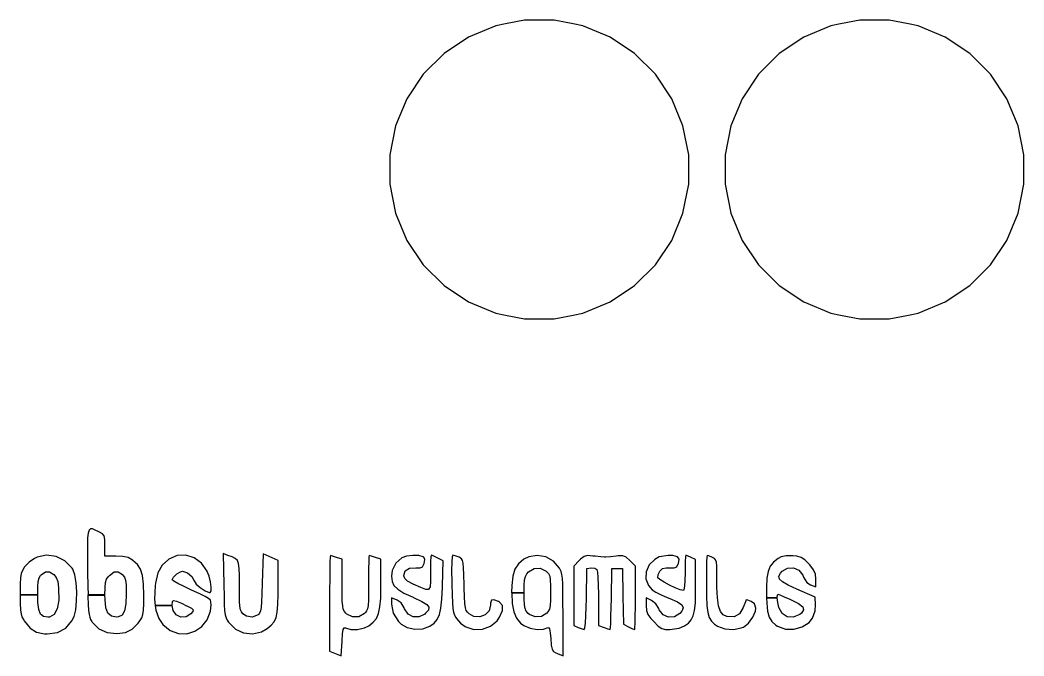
# Model space of a CAD drawing. Extents: x 169 to 33241, y 66 to 35500.
# Drawn here: x 234.93 to 246.02, y 169.77 to 176.8 of the extents above; entities that cross this region are included whole.
import ezdxf

# ---------------------------------------------------------------- set-up
doc = ezdxf.new("R2010")
doc.units = 0

msp = doc.modelspace()

# ---------------------------------------------------------------- linework, layer by layer
at = {"layer": 'Construction'}
for p, q in [((240.18626, 176.7333), (239.88577, 176.60884)), ((240.29268, 176.7544), (240.18626, 176.7333)), ((240.50528, 176.7968), (240.29268, 176.7544)), ((240.8304, 176.7968), (240.50528, 176.7968)), ((241.043, 176.7544), (240.8304, 176.7968)), ((241.14942, 176.7333), (241.043, 176.7544)), ((241.44991, 176.60884), (241.14942, 176.7333)), ((239.88577, 176.60884), (239.61526, 176.42825)), ((241.72016, 176.42825), (241.44991, 176.60884)), ((239.61526, 176.42825), (239.38539, 176.19812)), ((241.95029, 176.19812), (241.72016, 176.42825)), ((239.38539, 176.19812), (239.2048, 175.92787)), ((242.13088, 175.92787), (241.95029, 176.19812)), ((239.2048, 175.92787), (239.08034, 175.62738)), ((242.25534, 175.62738), (242.13088, 175.92787)), ((239.08034, 175.62738), (239.01684, 175.30836)), ((242.31884, 175.30836), (242.25534, 175.62738)), ((239.01684, 175.30836), (239.01684, 174.98324)), ((242.31884, 174.98324), (242.31884, 175.30836)), ((239.01684, 174.98324), (239.08034, 174.66422)), ((242.25534, 174.66422), (242.31884, 174.98324)), ((239.08034, 174.66422), (239.2048, 174.36373)), ((242.13088, 174.36373), (242.25534, 174.66422)), ((239.2048, 174.36373), (239.38539, 174.09322)), ((241.95029, 174.09322), (242.13088, 174.36373)), ((239.38539, 174.09322), (239.61526, 173.86335)), ((241.72016, 173.86335), (241.95029, 174.09322)), ((239.61526, 173.86335), (239.88577, 173.68276)), ((241.44991, 173.68276), (241.72016, 173.86335)), ((239.88577, 173.68276), (240.18626, 173.5583)), ((241.14942, 173.5583), (241.44991, 173.68276)), ((240.18626, 173.5583), (240.29268, 173.537)), ((240.29268, 173.537), (240.50528, 173.4948)), ((240.50528, 173.4948), (240.8304, 173.4948)), ((240.8304, 173.4948), (241.043, 173.537)), ((241.043, 173.537), (241.14942, 173.5583)), ((235.69259, 171.16245), (235.68239, 171.13015)), ((235.70829, 171.17615), (235.69259, 171.16245)), ((235.73069, 171.17515), (235.70829, 171.17615)), ((235.76089, 171.16325), (235.73069, 171.17515)), ((235.79979, 171.14475), (235.76089, 171.16325)), ((235.67639, 171.07555), (235.67439, 170.99425)), ((235.68239, 171.13015), (235.67639, 171.07555)), ((235.80779, 171.14075), (235.79979, 171.14475)), ((235.84229, 171.12115), (235.80779, 171.14075)), ((235.86029, 171.09805), (235.84229, 171.12115)), ((235.86729, 171.05915), (235.86029, 171.09805)), ((235.86829, 170.99335), (235.86729, 171.05915)), ((235.67439, 170.99425), (235.67464, 170.883)), ((235.86829, 170.87473), (235.86829, 170.99335)), ((235.08859, 170.8504), (235.03119, 170.81)), ((235.11779, 170.8633), (235.08859, 170.8504)), ((235.2237, 170.8852), (235.11779, 170.8633)), ((235.3281, 170.8712), (235.2237, 170.8852)), ((235.4246, 170.823), (235.3281, 170.8712)), ((235.5056, 170.7425), (235.4246, 170.823)), ((235.67464, 170.883), (235.67664, 170.73746)), ((235.99046, 170.87473), (235.86829, 170.87473)), ((236.06566, 170.87173), (235.99046, 170.87473)), ((236.12456, 170.85853), (236.06566, 170.87173)), ((236.17356, 170.83133), (236.12456, 170.85853)), ((236.17756, 170.82833), (236.17356, 170.83133)), ((236.22736, 170.78383), (236.17756, 170.82833)), ((236.57186, 170.83955), (236.49996, 170.77455)), ((236.57586, 170.84255), (236.57186, 170.83955)), ((236.66706, 170.88065), (236.57586, 170.84255)), ((236.76236, 170.88465), (236.66706, 170.88065)), ((236.85426, 170.85545), (236.76236, 170.88465)), ((236.93526, 170.79625), (236.85426, 170.85545)), ((237.22645, 170.88394), (237.17515, 170.90354)), ((237.17515, 170.90354), (237.18115, 170.55683)), ((237.27365, 170.86614), (237.22645, 170.88394)), ((237.30875, 170.84884), (237.27365, 170.86614)), ((237.33185, 170.82654), (237.30875, 170.84884)), ((237.34535, 170.79254), (237.33185, 170.82654)), ((237.6173, 170.90139), (237.6073, 170.5783)), ((237.78316, 170.82699), (237.6173, 170.90139)), ((237.78316, 170.5321), (237.78316, 170.82699)), ((238.35711, 170.86482), (238.35511, 170.81202)), ((238.35911, 170.88332), (238.35711, 170.86482)), ((238.35987, 170.88332), (238.35911, 170.88332)), ((238.38377, 170.87632), (238.35987, 170.88332)), ((238.42747, 170.86182), (238.38377, 170.87632)), ((238.48917, 170.84052), (238.42747, 170.86182)), ((238.48917, 170.56519), (238.48917, 170.84052)), ((238.78559, 170.86493), (238.78359, 170.81413)), ((238.78859, 170.88323), (238.78559, 170.86493)), ((238.7891, 170.88323), (238.78859, 170.88323)), ((238.8132, 170.87623), (238.7891, 170.88323)), ((238.8569, 170.86173), (238.8132, 170.87623)), ((238.9184, 170.84043), (238.8569, 170.86173)), ((238.9184, 170.56382), (238.9184, 170.84043)), ((239.1503, 170.8558), (239.0817, 170.7976)), ((239.1998, 170.8733), (239.1503, 170.8558)), ((239.2696, 170.8833), (239.1998, 170.8733)), ((239.3374, 170.8813), (239.2696, 170.8833)), ((239.3859, 170.8668), (239.3374, 170.8813)), ((239.3909, 170.8628), (239.3859, 170.8668)), ((239.4044, 170.8377), (239.3909, 170.8628)), ((239.3954, 170.7935), (239.4044, 170.8377)), ((239.47091, 170.86631), (239.46691, 170.81731)), ((239.47591, 170.88431), (239.47091, 170.86631)), ((239.47691, 170.88431), (239.47591, 170.88431)), ((239.50281, 170.87431), (239.47691, 170.88431)), ((239.54571, 170.85351), (239.50281, 170.87431)), ((239.60511, 170.82281), (239.54571, 170.85351)), ((239.59811, 170.54595), (239.60511, 170.82281)), ((239.70577, 170.86619), (239.70077, 170.81079)), ((239.71377, 170.88419), (239.70577, 170.86619)), ((239.73947, 170.87919), (239.71377, 170.88419)), ((239.78287, 170.86269), (239.73947, 170.87919)), ((239.79307, 170.85769), (239.78287, 170.86269)), ((239.80907, 170.84649), (239.79307, 170.85769)), ((239.81997, 170.82849), (239.80907, 170.84649)), ((239.82697, 170.79699), (239.81997, 170.82849)), ((240.49724, 170.84012), (240.43884, 170.79132)), ((240.55284, 170.86832), (240.49724, 170.84012)), ((240.64604, 170.88382), (240.55284, 170.86832)), ((240.73924, 170.86682), (240.64604, 170.88382)), ((240.82354, 170.81902), (240.73924, 170.86682)), ((241.1094, 170.82694), (241.0477, 170.76494)), ((241.1236, 170.84064), (241.1094, 170.82694)), ((241.1627, 170.87134), (241.1236, 170.84064)), ((241.2021, 170.88154), (241.1627, 170.87134)), ((241.2608, 170.87654), (241.2021, 170.88154)), ((241.2847, 170.87354), (241.2608, 170.87654)), ((241.3464, 170.86754), (241.2847, 170.87354)), ((241.3896, 170.86454), (241.3464, 170.86754)), ((241.4023, 170.86504), (241.3896, 170.86454)), ((241.4549, 170.86904), (241.4023, 170.86504)), ((241.5181, 170.87604), (241.4549, 170.86904)), ((241.5384, 170.87804), (241.5181, 170.87604)), ((241.5895, 170.87904), (241.5384, 170.87804)), ((241.6271, 170.86384), (241.5895, 170.87904)), ((241.6695, 170.82574), (241.6271, 170.86384)), ((241.7315, 170.76374), (241.6695, 170.82574)), ((241.9436, 170.8398), (241.8819, 170.7786)), ((241.9936, 170.8657), (241.9436, 170.8398)), ((242.0901, 170.884), (241.9936, 170.8657)), ((242.1437, 170.882), (242.0901, 170.884)), ((242.1935, 170.8685), (242.1437, 170.882)), ((242.2125, 170.8406), (242.1935, 170.8685)), ((242.2055, 170.7946), (242.2125, 170.8406)), ((242.28315, 170.86621), (242.28015, 170.81721)), ((242.28715, 170.88421), (242.28315, 170.86621)), ((242.30645, 170.87821), (242.28715, 170.88421)), ((242.34555, 170.86171), (242.30645, 170.87821)), ((242.39535, 170.83911), (242.34555, 170.86171)), ((242.39535, 170.54828), (242.39535, 170.83911)), ((242.52014, 170.86539), (242.51714, 170.81429)), ((242.52314, 170.88369), (242.52014, 170.86539)), ((242.54244, 170.87769), (242.52314, 170.88369)), ((242.58154, 170.86119), (242.54244, 170.87769)), ((242.58254, 170.86068), (242.58154, 170.86119)), ((242.60284, 170.84998), (242.58254, 170.86068)), ((242.61654, 170.83548), (242.60284, 170.84998)), ((242.62454, 170.80988), (242.61654, 170.83548)), ((243.30769, 170.8479), (243.25509, 170.807)), ((243.34119, 170.8664), (243.30769, 170.8479)), ((243.39479, 170.8791), (243.34119, 170.8664)), ((243.46999, 170.8781), (243.39479, 170.8791)), ((243.51219, 170.8741), (243.46999, 170.8781)), ((243.56299, 170.8619), (243.51219, 170.8741)), ((243.60359, 170.8357), (243.56299, 170.8619)), ((243.65079, 170.7867), (243.60359, 170.8357)), ((234.95659, 170.7169), (234.94389, 170.6821)), ((234.97589, 170.7497), (234.95659, 170.7169)), ((234.98089, 170.7567), (234.97589, 170.7497)), ((235.03119, 170.81), (234.98089, 170.7567)), ((235.5126, 170.7316), (235.5056, 170.7425)), ((235.5349, 170.6691), (235.5126, 170.7316)), ((235.67664, 170.73746), (235.67715, 170.69376)), ((236.26216, 170.72993), (236.22736, 170.78383)), ((236.28406, 170.65963), (236.26216, 170.72993)), ((236.49996, 170.77455), (236.45276, 170.68945)), ((236.99746, 170.70885), (236.93526, 170.79625)), ((237.35135, 170.73974), (237.34535, 170.79254)), ((237.35335, 170.66174), (237.35135, 170.73974)), ((238.35311, 170.73022), (238.35211, 170.62456)), ((238.35511, 170.81202), (238.35311, 170.73022)), ((238.78159, 170.73773), (238.78082, 170.64193)), ((238.78359, 170.81413), (238.78159, 170.73773)), ((239.0428, 170.7168), (239.0348, 170.6536)), ((239.0817, 170.7976), (239.0428, 170.7168)), ((239.172, 170.65951), (239.1872, 170.71231)), ((239.1872, 170.71231), (239.2329, 170.74101)), ((239.2329, 170.74101), (239.3025, 170.74501)), ((239.3025, 170.74501), (239.3525, 170.7445)), ((239.3525, 170.7445), (239.3789, 170.7587)), ((239.3789, 170.7587), (239.3954, 170.7935)), ((239.46491, 170.74571), (239.4644, 170.68781)), ((239.46691, 170.81731), (239.46491, 170.74571)), ((239.70077, 170.81079), (239.69877, 170.71809)), ((239.69877, 170.71809), (239.70077, 170.58702)), ((239.83197, 170.74569), (239.82697, 170.79699)), ((239.83497, 170.66819), (239.83197, 170.74569)), ((240.39924, 170.73192), (240.37514, 170.65422)), ((240.43884, 170.79132), (240.39924, 170.73192)), ((240.54826, 170.69993), (240.61126, 170.73983)), ((240.61126, 170.73983), (240.67906, 170.74283)), ((240.67906, 170.74283), (240.74306, 170.70953)), ((240.89004, 170.74282), (240.82354, 170.81902)), ((240.89804, 170.72882), (240.89004, 170.74282)), ((240.90874, 170.70422), (240.89804, 170.72882)), ((241.0477, 170.76494), (241.0477, 170.11)), ((241.1883, 170.40165), (241.1943, 170.73871)), ((241.1943, 170.73871), (241.2408, 170.74571)), ((241.2408, 170.74571), (241.2832, 170.74071)), ((241.2832, 170.74071), (241.304, 170.72601)), ((241.304, 170.72601), (241.31, 170.69811)), ((241.46507, 170.4018), (241.47007, 170.73886)), ((241.47007, 170.73886), (241.58742, 170.73886)), ((241.58742, 170.73886), (241.59242, 170.43126)), ((241.7315, 170.41347), (241.7315, 170.76374)), ((241.8819, 170.7786), (241.8491, 170.7032)), ((241.998, 170.70846), (242.0275, 170.73686)), ((242.0275, 170.73686), (242.0707, 170.74586)), ((242.0707, 170.74586), (242.1075, 170.74486)), ((242.1075, 170.74486), (242.1596, 170.7441)), ((242.1596, 170.7441), (242.187, 170.7563)), ((242.187, 170.7563), (242.2035, 170.7886)), ((242.2035, 170.7886), (242.2055, 170.7946)), ((242.27815, 170.74581), (242.2779, 170.68891)), ((242.28015, 170.81721), (242.27815, 170.74581)), ((242.51514, 170.73729), (242.51414, 170.64079)), ((242.51714, 170.81429), (242.51514, 170.73729)), ((242.62854, 170.76618), (242.62454, 170.80988)), ((242.63054, 170.69758), (242.62854, 170.76618)), ((243.21879, 170.7628), (243.19569, 170.7072)), ((243.25509, 170.807), (243.21879, 170.7628)), ((243.35329, 170.708), (243.41219, 170.7436)), ((243.41219, 170.7436), (243.47619, 170.7466)), ((243.47619, 170.7466), (243.53509, 170.7189)), ((243.53509, 170.7189), (243.57829, 170.664)), ((243.65679, 170.7797), (243.65079, 170.7867)), ((243.69919, 170.7246), (243.65679, 170.7797)), ((243.71949, 170.6766), (243.69919, 170.7246)), ((234.93589, 170.6361), (234.93189, 170.5703)), ((234.94389, 170.6821), (234.93589, 170.6361)), ((235.13221, 170.5958), (235.14121, 170.6339)), ((235.14121, 170.6339), (235.15721, 170.6603)), ((235.15721, 170.6603), (235.16521, 170.6693)), ((235.16521, 170.6693), (235.21191, 170.7028)), ((235.21191, 170.7028), (235.25741, 170.7008)), ((235.25741, 170.7008), (235.30311, 170.6718)), ((235.30311, 170.6718), (235.33051, 170.6408)), ((235.33051, 170.6408), (235.34681, 170.5956)), ((235.5499, 170.5817), (235.5349, 170.6691)), ((235.67715, 170.69376), (235.67915, 170.5439)), ((235.87486, 170.5835), (235.88526, 170.6193)), ((235.88526, 170.6193), (235.90406, 170.647)), ((235.90406, 170.647), (235.91696, 170.6605)), ((235.91696, 170.6605), (235.96906, 170.7001)), ((235.96906, 170.7001), (236.01556, 170.7031)), ((236.01556, 170.7031), (236.06306, 170.6706)), ((236.06306, 170.6706), (236.06406, 170.6696)), ((236.06406, 170.6696), (236.08366, 170.6445)), ((236.08366, 170.6445), (236.09536, 170.6102)), ((236.09536, 170.6102), (236.10136, 170.5576)), ((236.29526, 170.56543), (236.28406, 170.65963)), ((236.45276, 170.68945), (236.42656, 170.57794)), ((236.61109, 170.61265), (236.62629, 170.64385)), ((236.62839, 170.59815), (236.61109, 170.61265)), ((236.61109, 170.61265), (236.61109, 170.61265)), ((236.62629, 170.64385), (236.66209, 170.67835)), ((236.66209, 170.67835), (236.70319, 170.70325)), ((236.70319, 170.70325), (236.72379, 170.70825)), ((236.72379, 170.70825), (236.78069, 170.69125)), ((236.78069, 170.69125), (236.82949, 170.64855)), ((236.82949, 170.64855), (236.85339, 170.60155)), ((236.85339, 170.60155), (236.87629, 170.56675)), ((236.99846, 170.70685), (236.99746, 170.70885)), ((237.01926, 170.65275), (236.99846, 170.70685)), ((237.03446, 170.59125), (237.01926, 170.65275)), ((237.35335, 170.55125), (237.35335, 170.66174)), ((238.35211, 170.62456), (238.35135, 170.49984)), ((238.78082, 170.64193), (238.78082, 170.58403)), ((239.0348, 170.6536), (239.0408, 170.5964)), ((239.172, 170.65751), (239.172, 170.65951)), ((239.181, 170.62681), (239.172, 170.65751)), ((239.2125, 170.59861), (239.181, 170.62681)), ((239.4644, 170.68781), (239.4644, 170.59381)), ((239.83797, 170.5577), (239.83497, 170.66819)), ((240.37514, 170.65422), (240.36424, 170.55033)), ((240.50076, 170.55623), (240.50476, 170.61413)), ((240.50476, 170.61413), (240.51376, 170.65193)), ((240.51376, 170.65193), (240.52946, 170.67933)), ((240.52946, 170.67933), (240.54826, 170.69993)), ((240.74306, 170.70953), (240.74806, 170.70553)), ((240.74806, 170.70553), (240.76916, 170.68193)), ((240.76916, 170.68193), (240.78266, 170.65423)), ((240.78266, 170.65423), (240.78966, 170.61263)), ((240.78966, 170.61263), (240.79266, 170.54833)), ((240.91674, 170.67302), (240.90874, 170.70422)), ((240.92274, 170.62962), (240.91674, 170.67302)), ((240.92674, 170.56842), (240.92274, 170.62962)), ((241.31, 170.69811), (241.315, 170.63871)), ((241.315, 170.63871), (241.319, 170.55511)), ((241.8491, 170.7032), (241.8461, 170.6239)), ((241.8461, 170.6239), (241.8738, 170.5497)), ((241.9792, 170.63656), (241.9812, 170.67316)), ((241.9792, 170.63631), (241.9792, 170.63656)), ((242.001, 170.61651), (241.9792, 170.63631)), ((241.9812, 170.67316), (241.998, 170.70846)), ((242.0475, 170.58751), (242.001, 170.61651)), ((242.2759, 170.60681), (242.2719, 170.54181)), ((242.2779, 170.68891), (242.2759, 170.60681)), ((242.51414, 170.64079), (242.51388, 170.57019)), ((242.6308, 170.59674), (242.63054, 170.69758)), ((243.18329, 170.632), (243.17829, 170.52938)), ((243.19569, 170.7072), (243.18329, 170.632)), ((243.31449, 170.6526), (243.33299, 170.6859)), ((243.32049, 170.6221), (243.31449, 170.6526)), ((243.35349, 170.5909), (243.32049, 170.6221)), ((243.33299, 170.6859), (243.35329, 170.708)), ((243.57829, 170.664), (243.58629, 170.6444)), ((243.58629, 170.6444), (243.62339, 170.5839)), ((243.72449, 170.6197), (243.71949, 170.6766)), ((243.72449, 170.5359), (243.72449, 170.6197)), ((234.93189, 170.5703), (234.93089, 170.4758)), ((235.12621, 170.4475), (235.12721, 170.5366)), ((235.12721, 170.5366), (235.13221, 170.5958)), ((235.34681, 170.5956), (235.35581, 170.5245)), ((235.35581, 170.5245), (235.35632, 170.5165)), ((235.35632, 170.5165), (235.35832, 170.38747)), ((235.5569, 170.48112), (235.5499, 170.5817)), ((235.67915, 170.5439), (235.68115, 170.4456)), ((235.86886, 170.4456), (235.86986, 170.5289)), ((235.86986, 170.5289), (235.87486, 170.5835)), ((236.10136, 170.5576), (236.10336, 170.4771)), ((236.29826, 170.4397), (236.29526, 170.56543)), ((236.42256, 170.54644), (236.41656, 170.39836)), ((236.42656, 170.57794), (236.42256, 170.54644)), ((236.67459, 170.57225), (236.62839, 170.59815)), ((236.74289, 170.53845), (236.67459, 170.57225)), ((236.82599, 170.50035), (236.74289, 170.53845)), ((236.8265, 170.5001), (236.82599, 170.50035)), ((236.9169, 170.46), (236.8265, 170.5001)), ((236.87629, 170.56675), (236.92129, 170.52735)), ((236.92129, 170.52735), (236.97409, 170.49335)), ((236.97409, 170.49335), (237.02079, 170.47485)), ((237.03079, 170.47385), (237.04169, 170.49065)), ((237.04246, 170.53355), (237.03446, 170.59125)), ((237.04169, 170.49065), (237.04246, 170.53355)), ((237.18115, 170.55683), (237.18415, 170.43186)), ((237.3536, 170.46335), (237.35335, 170.55125)), ((237.6073, 170.5783), (237.6033, 170.45765)), ((237.7829, 170.4518), (237.78316, 170.5321)), ((238.35135, 170.49984), (238.35109, 170.36116)), ((238.48942, 170.45698), (238.48917, 170.56519)), ((238.78082, 170.58403), (238.78032, 170.46948)), ((238.9154, 170.41095), (238.9184, 170.53922)), ((238.9184, 170.53922), (238.9184, 170.56382)), ((239.0408, 170.5964), (239.0621, 170.5499)), ((239.0621, 170.5499), (239.1043, 170.5085)), ((239.1043, 170.5085), (239.1726, 170.4671)), ((239.2742, 170.56611), (239.2125, 170.59861)), ((239.358, 170.52701), (239.2742, 170.56611)), ((239.4134, 170.50571), (239.358, 170.52701)), ((239.4454, 170.50671), (239.4134, 170.50571)), ((239.4604, 170.53491), (239.4454, 170.50671)), ((239.4644, 170.59381), (239.4604, 170.53491)), ((239.5916, 170.39861), (239.5976, 170.52765)), ((239.5976, 170.52765), (239.59811, 170.54595)), ((239.70077, 170.58702), (239.70103, 170.56672)), ((239.70103, 170.56672), (239.70403, 170.44734)), ((239.83873, 170.5254), (239.83797, 170.5577)), ((239.84173, 170.4238), (239.83873, 170.5254)), ((240.36424, 170.55033), (240.36224, 170.47413)), ((240.5, 170.46913), (240.50076, 170.55623)), ((240.79266, 170.54833), (240.79317, 170.47723)), ((240.92874, 170.48432), (240.92674, 170.56842)), ((241.319, 170.55511), (241.321, 170.45531)), ((241.8738, 170.5497), (241.9155, 170.5032)), ((241.9155, 170.5032), (241.9569, 170.4773)), ((242.108, 170.55521), (242.0475, 170.58751)), ((242.171, 170.52501), (242.108, 170.55521)), ((242.2254, 170.50291), (242.171, 170.52501)), ((242.2599, 170.49391), (242.2254, 170.50291)), ((242.2649, 170.50191), (242.2599, 170.49391)), ((242.2719, 170.54181), (242.2649, 170.50191)), ((242.3951, 170.47358), (242.39535, 170.54828)), ((242.51388, 170.57019), (242.51488, 170.43354)), ((242.6313, 170.53304), (242.6308, 170.59674)), ((242.6363, 170.4129), (242.6313, 170.53304)), ((243.17829, 170.52938), (243.17804, 170.47728)), ((243.41729, 170.5551), (243.35349, 170.5909)), ((243.51459, 170.5101), (243.41729, 170.5551)), ((243.715, 170.4225), (243.51459, 170.5101)), ((243.62339, 170.5839), (243.66609, 170.558)), ((243.66609, 170.558), (243.72449, 170.5359)), ((235.12592, 170.44757), (234.9306, 170.44757)), ((234.9306, 170.44757), (234.93136, 170.35357)), ((234.93089, 170.4758), (234.93089, 170.4545)), ((234.93089, 170.4545), (234.93089, 170.4475)), ((234.93089, 170.4475), (235.12621, 170.4475)), ((235.12792, 170.36397), (235.12592, 170.44757)), ((235.35832, 170.38747), (235.34202, 170.29147)), ((235.5469, 170.2832), (235.5559, 170.378)), ((235.5559, 170.378), (235.5569, 170.48112)), ((235.86836, 170.4462), (235.68065, 170.4462)), ((235.68065, 170.4462), (235.6809, 170.4282)), ((235.6809, 170.4282), (235.6839, 170.3408)), ((235.68115, 170.4456), (235.86886, 170.4456)), ((235.86936, 170.3959), (235.86836, 170.4462)), ((235.87936, 170.304), (235.86936, 170.3959)), ((236.10336, 170.4591), (236.09836, 170.3481)), ((236.10336, 170.4771), (236.10336, 170.4591)), ((236.2975, 170.348), (236.29826, 170.4397)), ((236.41656, 170.39836), (236.42356, 170.32926)), ((236.61401, 170.37246), (236.62721, 170.38496)), ((236.62721, 170.38496), (236.66051, 170.37596)), ((236.9774, 170.431), (236.9169, 170.46)), ((237.0142, 170.4087), (236.9774, 170.431)), ((237.033, 170.3886), (237.0142, 170.4087)), ((237.02079, 170.47485), (237.03079, 170.47385)), ((237.04, 170.3663), (237.033, 170.3886)), ((237.18415, 170.43186), (237.18715, 170.33936)), ((237.3556, 170.37875), (237.3536, 170.46335)), ((237.3596, 170.32105), (237.3556, 170.37875)), ((237.6033, 170.45765), (237.5993, 170.37005)), ((237.7799, 170.3403), (237.7829, 170.4518)), ((238.49142, 170.37848), (238.48942, 170.45698)), ((238.49542, 170.32518), (238.49142, 170.37848)), ((238.77932, 170.38718), (238.77632, 170.33108)), ((238.78032, 170.46948), (238.77932, 170.38718)), ((238.9074, 170.31395), (238.9154, 170.41095)), ((239.09763, 170.3876), (239.03493, 170.414)), ((239.03493, 170.414), (239.03493, 170.3457)), ((239.14103, 170.3609), (239.09763, 170.3876)), ((239.1726, 170.4671), (239.27293, 170.4204)), ((239.27293, 170.4204), (239.27893, 170.4174)), ((239.27893, 170.4174), (239.36933, 170.3757)), ((239.5816, 170.30131), (239.5916, 170.39861)), ((239.70403, 170.44734), (239.70803, 170.35994)), ((239.84573, 170.3524), (239.84173, 170.4238)), ((240.13804, 170.3873), (240.12904, 170.3548)), ((240.16424, 170.3923), (240.13804, 170.3873)), ((240.21584, 170.373), (240.16424, 170.3923)), ((240.36224, 170.47413), (240.36224, 170.46913)), ((240.36224, 170.46913), (240.5, 170.46913)), ((240.50032, 170.46873), (240.36367, 170.46873)), ((240.36367, 170.46873), (240.36867, 170.35138)), ((240.50057, 170.40193), (240.50032, 170.46873)), ((240.50357, 170.33693), (240.50057, 170.40193)), ((240.79217, 170.38783), (240.78817, 170.32813)), ((240.79317, 170.47723), (240.79217, 170.38783)), ((240.92974, 170.37206), (240.92874, 170.48432)), ((241.1863, 170.31575), (241.1883, 170.40165)), ((241.321, 170.45531), (241.32126, 170.40371)), ((241.32126, 170.40371), (241.32176, 170.1078)), ((241.46307, 170.3101), (241.46507, 170.4018)), ((241.59242, 170.43126), (241.59742, 170.12367)), ((241.731, 170.3101), (241.7315, 170.41347)), ((241.9074, 170.3851), (241.8472, 170.4161)), ((241.8472, 170.4161), (241.8472, 170.328)), ((241.9549, 170.3472), (241.9074, 170.3851)), ((241.9569, 170.4773), (242.0222, 170.4445)), ((242.0222, 170.4445), (242.0984, 170.411)), ((242.0984, 170.411), (242.1111, 170.406)), ((242.1111, 170.406), (242.1947, 170.3692)), ((242.3921, 170.3603), (242.3951, 170.47358)), ((242.51488, 170.43354), (242.51988, 170.3299)), ((242.6485, 170.325), (242.6363, 170.4129)), ((242.9535, 170.3915), (242.9455, 170.3714)), ((242.9708, 170.3885), (242.9535, 170.3915)), ((243.0087, 170.3735), (242.9708, 170.3885)), ((243.17804, 170.47728), (243.17904, 170.41508)), ((243.17904, 170.41508), (243.29689, 170.41508)), ((243.29709, 170.41518), (243.17924, 170.41518)), ((243.17924, 170.41518), (243.18024, 170.35598)), ((243.29689, 170.41508), (243.29889, 170.44858)), ((243.30209, 170.36138), (243.29709, 170.41518)), ((243.29889, 170.44858), (243.30189, 170.45358)), ((243.30189, 170.45358), (243.32449, 170.44658)), ((243.32449, 170.44658), (243.37279, 170.42678)), ((243.37279, 170.42678), (243.43759, 170.39888)), ((243.43759, 170.39888), (243.45109, 170.39288)), ((243.45109, 170.39288), (243.53309, 170.35118)), ((243.72, 170.3356), (243.715, 170.4225)), ((234.93136, 170.35357), (234.93436, 170.28317)), ((234.93436, 170.28317), (234.94136, 170.23437)), ((235.13792, 170.28447), (235.12792, 170.36397)), ((235.15802, 170.23417), (235.13792, 170.28447)), ((235.34202, 170.29147), (235.30822, 170.22947)), ((235.5281, 170.2085), (235.5469, 170.2832)), ((235.6839, 170.3408), (235.6879, 170.2771)), ((235.6879, 170.2771), (235.6929, 170.2319)), ((235.90196, 170.244), (235.87936, 170.304)), ((236.08386, 170.2711), (236.05746, 170.2241)), ((236.09836, 170.3481), (236.08386, 170.2711)), ((236.2875, 170.2304), (236.2945, 170.2787)), ((236.2945, 170.2787), (236.2975, 170.348)), ((236.42356, 170.32926), (236.61101, 170.32926)), ((236.61171, 170.3293), (236.42426, 170.3293)), ((236.42426, 170.3293), (236.42926, 170.28)), ((236.42926, 170.28), (236.46206, 170.186)), ((236.61101, 170.32926), (236.61401, 170.37246)), ((236.62191, 170.2757), (236.61171, 170.3293)), ((236.65701, 170.2269), (236.62191, 170.2757)), ((236.66051, 170.37596), (236.71281, 170.35386)), ((236.71281, 170.35386), (236.77121, 170.32596)), ((236.77121, 170.32596), (236.77321, 170.3252)), ((236.77321, 170.3252), (236.82301, 170.299)), ((236.82301, 170.299), (236.84281, 170.2817)), ((236.84281, 170.2817), (236.83781, 170.2634)), ((236.9984, 170.1717), (237.034, 170.267)), ((237.034, 170.267), (237.041, 170.3371)), ((237.041, 170.3371), (237.04, 170.3663)), ((237.18715, 170.33936), (237.19115, 170.27306)), ((237.19115, 170.27306), (237.19715, 170.22656)), ((237.3666, 170.28315), (237.3596, 170.32105)), ((237.3773, 170.25825), (237.3666, 170.28315)), ((237.5873, 170.27015), (237.5773, 170.24605)), ((237.5943, 170.30955), (237.5873, 170.27015)), ((237.5993, 170.37005), (237.5943, 170.30955)), ((237.7729, 170.2575), (237.7799, 170.3403)), ((238.35109, 170.36116), (238.35109, 169.82649)), ((238.50242, 170.28988), (238.49542, 170.32518)), ((238.51412, 170.26528), (238.50242, 170.28988)), ((238.76012, 170.26938), (238.74562, 170.25108)), ((238.77032, 170.29398), (238.76012, 170.26938)), ((238.77632, 170.33108), (238.77032, 170.29398)), ((238.8922, 170.24155), (238.9074, 170.31395)), ((239.03493, 170.3457), (239.05393, 170.2461)), ((239.17533, 170.3055), (239.14103, 170.3609)), ((239.17933, 170.2941), (239.17533, 170.3055)), ((239.21723, 170.2359), (239.17933, 170.2941)), ((239.36933, 170.3757), (239.42493, 170.3414)), ((239.44383, 170.2795), (239.41203, 170.2434)), ((239.42493, 170.3414), (239.44883, 170.3107)), ((239.44883, 170.3107), (239.44383, 170.2795)), ((239.5653, 170.22941), (239.5816, 170.30131)), ((239.70803, 170.35994), (239.71303, 170.29824)), ((239.71303, 170.29824), (239.72003, 170.25484)), ((239.85173, 170.3049), (239.84573, 170.3524)), ((239.86073, 170.2747), (239.85173, 170.3049)), ((239.87343, 170.2544), (239.86073, 170.2747)), ((240.11233, 170.271), (240.06993, 170.225)), ((240.12853, 170.337), (240.11233, 170.271)), ((240.12904, 170.3548), (240.12853, 170.337)), ((240.22774, 170.367), (240.21584, 170.373)), ((240.25974, 170.3304), (240.22774, 170.367)), ((240.2298, 170.2016), (240.2605, 170.2763)), ((240.2605, 170.2763), (240.25974, 170.3304)), ((240.36867, 170.35138), (240.38467, 170.25918)), ((240.51057, 170.29503), (240.50357, 170.33693)), ((240.52377, 170.26683), (240.51057, 170.29503)), ((240.54537, 170.24293), (240.52377, 170.26683)), ((240.77917, 170.28903), (240.76367, 170.26113)), ((240.78817, 170.32813), (240.77917, 170.28903)), ((240.93, 170.226), (240.92974, 170.37206)), ((241.1823, 170.2144), (241.1863, 170.31575)), ((241.46007, 170.212), (241.46307, 170.3101)), ((241.729, 170.2115), (241.731, 170.3101)), ((241.8472, 170.328), (241.8512, 170.2744)), ((241.8512, 170.2744), (241.8664, 170.232)), ((241.9877, 170.2961), (241.9549, 170.3472)), ((241.9937, 170.2824), (241.9877, 170.2961)), ((242.0364, 170.2285), (241.9937, 170.2824)), ((242.1947, 170.3692), (242.243, 170.3367)), ((242.244, 170.2681), (242.2191, 170.2397)), ((242.243, 170.3367), (242.2585, 170.3044)), ((242.2585, 170.3044), (242.244, 170.2681)), ((242.3699, 170.2152), (242.3841, 170.2762)), ((242.3841, 170.2762), (242.3921, 170.3603)), ((242.51988, 170.3299), (242.52988, 170.2532)), ((242.6691, 170.2645), (242.6485, 170.325)), ((242.922, 170.3079), (242.8808, 170.2396)), ((242.929, 170.3277), (242.922, 170.3079)), ((242.9455, 170.3714), (242.929, 170.3277)), ((243.044, 170.3486), (243.0087, 170.3735)), ((243.0258, 170.2001), (243.0553, 170.2684)), ((243.0603, 170.3019), (243.044, 170.3486)), ((243.0553, 170.2684), (243.0603, 170.3019)), ((243.18024, 170.35598), (243.18924, 170.26578)), ((243.31449, 170.30878), (243.30209, 170.36138)), ((243.35289, 170.24218), (243.31449, 170.30878)), ((243.53309, 170.35118), (243.57809, 170.31458)), ((243.58809, 170.28058), (243.56449, 170.24578)), ((243.57809, 170.31458), (243.58809, 170.28058)), ((243.6875, 170.1888), (243.717, 170.2708)), ((243.717, 170.2708), (243.72, 170.3356)), ((234.94136, 170.23437), (234.95306, 170.19857)), ((234.95306, 170.19857), (234.97086, 170.16677)), ((234.97086, 170.16677), (234.97486, 170.16077)), ((234.97486, 170.16077), (235.04116, 170.08097)), ((235.19082, 170.20777), (235.15802, 170.23417)), ((235.23882, 170.19977), (235.19082, 170.20777)), ((235.25712, 170.20177), (235.23882, 170.19977)), ((235.30822, 170.22947), (235.25712, 170.20177)), ((235.4364, 170.0812), (235.504, 170.1587)), ((235.504, 170.1587), (235.5281, 170.2085)), ((235.6929, 170.2319), (235.6999, 170.1999)), ((235.6999, 170.1999), (235.7099, 170.176)), ((235.7099, 170.176), (235.7229, 170.1549)), ((235.93956, 170.211), (235.90196, 170.244)), ((235.99446, 170.201), (235.93956, 170.211)), ((236.01756, 170.203), (235.99446, 170.201)), ((236.05746, 170.2241), (236.01756, 170.203)), ((236.2367, 170.1359), (236.2547, 170.1613)), ((236.2547, 170.1613), (236.2745, 170.1943)), ((236.2745, 170.1943), (236.2875, 170.2304)), ((236.46206, 170.186), (236.50776, 170.12)), ((236.70781, 170.2018), (236.65701, 170.2269)), ((236.76441, 170.2048), (236.70781, 170.2018)), ((236.81701, 170.2393), (236.76441, 170.2048)), ((236.83781, 170.2634), (236.81701, 170.2393)), ((236.939, 170.0968), (236.9984, 170.1717)), ((237.19715, 170.22656), (237.20615, 170.19356)), ((237.20615, 170.19356), (237.21885, 170.16716)), ((237.21885, 170.16716), (237.23455, 170.14406)), ((237.393, 170.23925), (237.3773, 170.25825)), ((237.4316, 170.21235), (237.393, 170.23925)), ((237.4961, 170.20215), (237.4316, 170.21235)), ((237.5601, 170.22785), (237.4961, 170.20215)), ((237.5641, 170.23085), (237.5601, 170.22785)), ((237.5773, 170.24605), (237.5641, 170.23085)), ((237.7371, 170.15), (237.7589, 170.196)), ((237.7589, 170.196), (237.7729, 170.2575)), ((238.53112, 170.24468), (238.51412, 170.26528)), ((238.54252, 170.23378), (238.53112, 170.24468)), ((238.60502, 170.20328), (238.54252, 170.23378)), ((238.67362, 170.20628), (238.60502, 170.20328)), ((238.73662, 170.24208), (238.67362, 170.20628)), ((238.74562, 170.25108), (238.73662, 170.24208)), ((238.832, 170.14475), (238.8678, 170.18745)), ((238.8678, 170.18745), (238.8922, 170.24155)), ((239.05393, 170.2461), (239.11053, 170.1549)), ((239.27433, 170.2044), (239.21723, 170.2359)), ((239.33983, 170.2034), (239.27433, 170.2044)), ((239.40303, 170.2354), (239.33983, 170.2034)), ((239.41203, 170.2434), (239.40303, 170.2354)), ((239.5056, 170.13571), (239.5407, 170.17631)), ((239.5407, 170.17631), (239.5653, 170.22941)), ((239.72003, 170.25484), (239.73073, 170.22334)), ((239.73073, 170.22334), (239.74593, 170.19694)), ((239.74593, 170.19694), (239.75393, 170.18554)), ((239.75393, 170.18554), (239.79893, 170.13524)), ((239.89143, 170.2379), (239.87343, 170.2544)), ((239.94503, 170.2089), (239.89143, 170.2379)), ((240.01103, 170.2029), (239.94503, 170.2089)), ((240.06993, 170.225), (240.01103, 170.2029)), ((240.1297, 170.1028), (240.2016, 170.1607)), ((240.2016, 170.1607), (240.2298, 170.2016)), ((240.38467, 170.25918), (240.41487, 170.18988)), ((240.41487, 170.18988), (240.46187, 170.13578)), ((240.55787, 170.23223), (240.54537, 170.24293)), ((240.62317, 170.20353), (240.55787, 170.23223)), ((240.69147, 170.20853), (240.62317, 170.20353)), ((240.75067, 170.24613), (240.69147, 170.20853)), ((240.76367, 170.26113), (240.75067, 170.24613)), ((240.93097, 169.77298), (240.93, 170.226)), ((241.1773, 170.1349), (241.1823, 170.2144)), ((241.45707, 170.1343), (241.46007, 170.212)), ((241.727, 170.1333), (241.729, 170.2115)), ((241.8664, 170.232), (241.8999, 170.1865)), ((241.8999, 170.1865), (241.9322, 170.1517)), ((242.0956, 170.2016), (242.0364, 170.2285)), ((242.1604, 170.2046), (242.0956, 170.2016)), ((242.2191, 170.2397), (242.1604, 170.2046)), ((242.3153, 170.1357), (242.3478, 170.1705)), ((242.3478, 170.1705), (242.3699, 170.2152)), ((242.52988, 170.2532), (242.54588, 170.1973)), ((242.54588, 170.1973), (242.57028, 170.1562)), ((242.57028, 170.1562), (242.60408, 170.1239)), ((242.6988, 170.2269), (242.6691, 170.2645)), ((242.7394, 170.2076), (242.6988, 170.2269)), ((242.7454, 170.2066), (242.7394, 170.2076)), ((242.8216, 170.2056), (242.7454, 170.2066)), ((242.8808, 170.2396), (242.8216, 170.2056)), ((242.978, 170.1363), (243.0258, 170.2001)), ((243.18924, 170.26578), (243.20774, 170.20028)), ((243.20774, 170.20028), (243.23774, 170.15198)), ((243.40829, 170.20488), (243.35289, 170.24218)), ((243.47429, 170.19988), (243.40829, 170.20488)), ((243.54489, 170.23058), (243.47429, 170.19988)), ((243.56449, 170.24578), (243.54489, 170.23058)), ((243.6502, 170.1433), (243.6875, 170.1888)), ((235.04116, 170.08097), (235.11386, 170.03497)), ((235.345, 170.033), (235.4364, 170.0812)), ((235.7229, 170.1549), (235.7279, 170.1469)), ((235.7279, 170.1469), (235.8013, 170.0727)), ((235.8013, 170.0727), (235.8943, 170.0305)), ((236.096, 170.03), (236.1707, 170.0673)), ((236.1707, 170.0673), (236.2367, 170.1359)), ((236.50776, 170.12), (236.59006, 170.0535)), ((236.59006, 170.0535), (236.68076, 170.0205)), ((236.77346, 170.0185), (236.862, 170.045)), ((236.862, 170.045), (236.939, 170.0968)), ((237.23455, 170.14406), (237.30925, 170.06986)), ((237.30925, 170.06986), (237.40045, 170.02696)), ((237.599, 170.04), (237.6617, 170.0763)), ((237.6617, 170.0763), (237.7051, 170.1121)), ((237.7051, 170.1121), (237.7371, 170.15)), ((238.494, 170.017), (238.501, 170.064)), ((238.501, 170.064), (238.51, 170.0846)), ((238.51, 170.0846), (238.5235, 170.08485)), ((238.5235, 170.08485), (238.5275, 170.08185)), ((238.5275, 170.08185), (238.5849, 170.06435)), ((238.5849, 170.06435), (238.6598, 170.06535)), ((238.6598, 170.06535), (238.7357, 170.08335)), ((238.7357, 170.08335), (238.7832, 170.10695)), ((238.7832, 170.10695), (238.832, 170.14475)), ((239.11053, 170.1549), (239.14023, 170.1244)), ((239.14023, 170.1244), (239.20733, 170.0853)), ((239.20733, 170.0853), (239.29263, 170.0675)), ((239.29263, 170.0675), (239.381, 170.072)), ((239.381, 170.072), (239.4574, 170.1004)), ((239.4574, 170.1004), (239.4584, 170.10091)), ((239.4584, 170.10091), (239.5056, 170.13571)), ((239.79893, 170.13524), (239.84923, 170.09614)), ((239.84923, 170.09614), (239.85523, 170.09314)), ((239.85523, 170.09314), (239.94543, 170.06624)), ((239.94543, 170.06624), (240.041, 170.07)), ((240.041, 170.07), (240.1297, 170.1028)), ((240.46187, 170.13578), (240.49867, 170.10808)), ((240.49867, 170.10808), (240.56517, 170.07808)), ((240.56517, 170.07808), (240.64267, 170.06438)), ((240.64267, 170.06438), (240.71457, 170.06838)), ((240.71457, 170.06838), (240.75467, 170.08338)), ((240.75467, 170.08338), (240.77037, 170.08738)), ((240.77037, 170.08738), (240.78077, 170.07168)), ((240.78077, 170.07168), (240.78777, 170.02898)), ((241.0477, 170.11), (241.0975, 170.0874)), ((241.0975, 170.0874), (241.1402, 170.0706)), ((241.1402, 170.0706), (241.1653, 170.0646)), ((241.1653, 170.0646), (241.1713, 170.0831)), ((241.1713, 170.0831), (241.1773, 170.1349)), ((241.32176, 170.1078), (241.38326, 170.0862)), ((241.38326, 170.0862), (241.42666, 170.0717)), ((241.42666, 170.0717), (241.45056, 170.0647)), ((241.45056, 170.0647), (241.45107, 170.0647)), ((241.45107, 170.0647), (241.45407, 170.083)), ((241.45407, 170.083), (241.45707, 170.1343)), ((241.59742, 170.12367), (241.65462, 170.09417)), ((241.65462, 170.09417), (241.69682, 170.07387)), ((241.69682, 170.07387), (241.72192, 170.06487)), ((241.72192, 170.06487), (241.72269, 170.06487)), ((241.72269, 170.06487), (241.724, 170.082)), ((241.724, 170.082), (241.727, 170.1333)), ((241.9322, 170.1517), (241.9825, 170.1024)), ((241.9825, 170.1024), (242.0214, 170.0757)), ((242.0214, 170.0757), (242.0633, 170.0653)), ((242.0633, 170.0653), (242.1108, 170.0633)), ((242.1108, 170.0633), (242.215, 170.079)), ((242.215, 170.079), (242.2711, 170.1047)), ((242.2711, 170.1047), (242.3153, 170.1357)), ((242.60408, 170.1239), (242.63758, 170.1013)), ((242.63758, 170.1013), (242.71838, 170.0713)), ((242.71838, 170.0713), (242.81238, 170.0643)), ((242.81238, 170.0643), (242.899, 170.082)), ((242.899, 170.082), (242.9224, 170.0921)), ((242.9224, 170.0921), (242.978, 170.1363)), ((243.23774, 170.15198), (243.28144, 170.11388)), ((243.28144, 170.11388), (243.30044, 170.10138)), ((243.30044, 170.10138), (243.38704, 170.06938)), ((243.38704, 170.06938), (243.48174, 170.06738)), ((243.48174, 170.06738), (243.573, 170.093)), ((243.573, 170.093), (243.6502, 170.1433)), ((235.11386, 170.03497), (235.20196, 170.01647)), ((235.20196, 170.01647), (235.23166, 170.0157)), ((235.23166, 170.0157), (235.345, 170.033)), ((235.8943, 170.0305), (236.00149, 170.0188)), ((236.00149, 170.0188), (236.096, 170.03)), ((236.68076, 170.0205), (236.77346, 170.0185)), ((237.40045, 170.02696), (237.49975, 170.01676)), ((237.49975, 170.01676), (237.599, 170.04)), ((238.47809, 169.77289), (238.488, 169.937)), ((238.488, 169.937), (238.494, 170.017)), ((240.78777, 170.02898), (240.79377, 169.96398)), ((240.79377, 169.96398), (240.79977, 169.89158)), ((238.35109, 169.82649), (238.47809, 169.77289)), ((240.79977, 169.89158), (240.80877, 169.84788)), ((240.80877, 169.84788), (240.82397, 169.82298)), ((240.82397, 169.82298), (240.85067, 169.80668)), ((240.85067, 169.80668), (240.86747, 169.79968)), ((240.86747, 169.79968), (240.93097, 169.77298))]:
    msp.add_line(p, q, dxfattribs=at)
at = {"layer": 'Layer 1'}
for p, q in [((243.89026, 176.7333), (243.58977, 176.60884)), ((243.99668, 176.7544), (243.89026, 176.7333)), ((244.20928, 176.7968), (243.99668, 176.7544)), ((244.5344, 176.7968), (244.20928, 176.7968)), ((244.747, 176.7544), (244.5344, 176.7968)), ((244.85342, 176.7333), (244.747, 176.7544)), ((245.15391, 176.60884), (244.85342, 176.7333)), ((243.58977, 176.60884), (243.31926, 176.42825)), ((245.42416, 176.42825), (245.15391, 176.60884)), ((243.31926, 176.42825), (243.08939, 176.19812)), ((245.65429, 176.19812), (245.42416, 176.42825)), ((243.08939, 176.19812), (242.9088, 175.92787)), ((245.83488, 175.92787), (245.65429, 176.19812)), ((242.9088, 175.92787), (242.78434, 175.62738)), ((245.95934, 175.62738), (245.83488, 175.92787)), ((242.78434, 175.62738), (242.72084, 175.30836)), ((246.02284, 175.30836), (245.95934, 175.62738)), ((242.72084, 175.30836), (242.72084, 174.98324)), ((246.02284, 174.98324), (246.02284, 175.30836)), ((242.72084, 174.98324), (242.78434, 174.66422)), ((245.95934, 174.66422), (246.02284, 174.98324)), ((242.78434, 174.66422), (242.9088, 174.36373)), ((245.83488, 174.36373), (245.95934, 174.66422)), ((242.9088, 174.36373), (243.08939, 174.09322)), ((245.65429, 174.09322), (245.83488, 174.36373)), ((243.08939, 174.09322), (243.31926, 173.86335)), ((245.42416, 173.86335), (245.65429, 174.09322)), ((243.31926, 173.86335), (243.58977, 173.68276)), ((245.15391, 173.68276), (245.42416, 173.86335)), ((243.58977, 173.68276), (243.89026, 173.5583)), ((244.85342, 173.5583), (245.15391, 173.68276)), ((243.89026, 173.5583), (243.99668, 173.537)), ((243.99668, 173.537), (244.20928, 173.4948)), ((244.20928, 173.4948), (244.5344, 173.4948)), ((244.5344, 173.4948), (244.747, 173.537)), ((244.747, 173.537), (244.85342, 173.5583))]:
    msp.add_line(p, q, dxfattribs=at)

doc.saveas('drawing.dxf')
